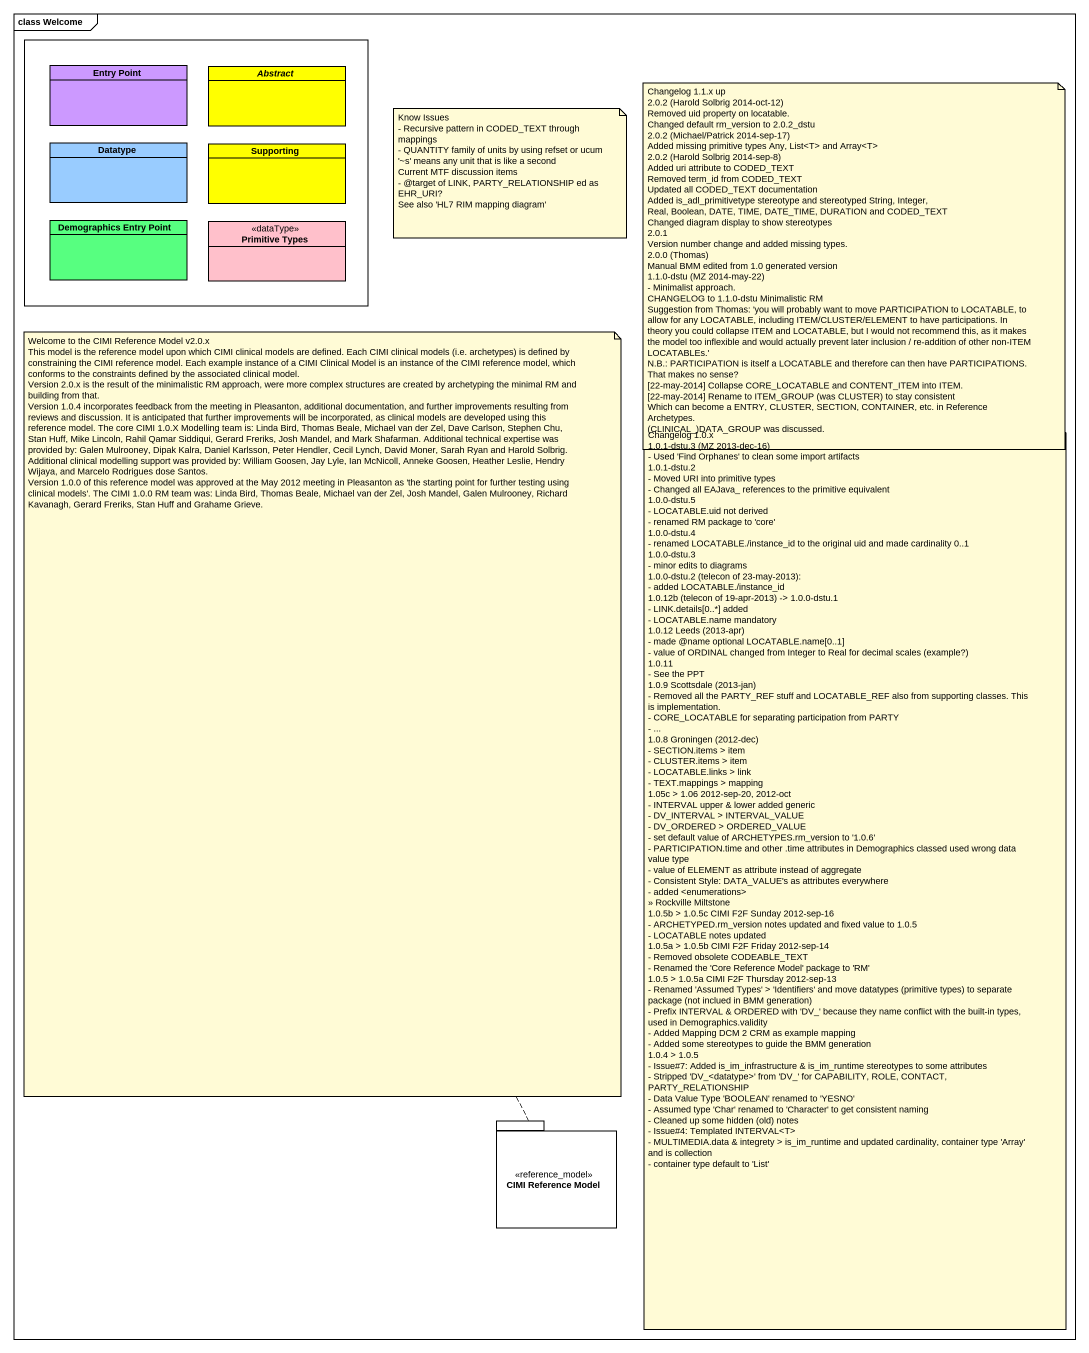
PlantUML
@startuml
mainframe class Welcome
hide circle
hide empty members
rectangle " " as rectangle1 {
  class "Entry Point" as Entry_Point #CC99FF
  abstract class "Abstract" as Abstract_ #FFFF00
  class Datatype #99CCFF
  class Supporting #FFFF00
  class "Demographics Entry Point" as Demographics_Entry_Point #57FF80
  class "Primitive Types" as Primitive_Types <<dataType>> #FFC0CB
}
package "CIMI Reference Model" as CIMI_Reference_Model <<reference_model>> {
}
note as N1
  Changelog 1.1.x up
  2.0.2 (Harold Solbrig 2014-oct-12)
  Removed uid property on locatable.
  Changed default rm_version to 2.0.2_dstu
  2.0.2 (Michael/Patrick 2014-sep-17)
  Added missing primitive types Any, List<T> and Array<T>
  2.0.2 (Harold Solbrig 2014-sep-8)
  Added uri attribute to CODED_TEXT
  Removed term_id from CODED_TEXT
  Updated all CODED_TEXT documentation
  Added is_adl_primitivetype stereotype and stereotyped String, Integer,
  Real, Boolean, DATE, TIME, DATE_TIME, DURATION and CODED_TEXT
  Changed diagram display to show stereotypes
  2.0.1
  Version number change and added missing types.
  2.0.0 (Thomas)
  Manual BMM edited from 1.0 generated version
  1.1.0-dstu (MZ 2014-may-22)
  - Minimalist approach.
  CHANGELOG to 1.1.0-dstu Minimalistic RM
  Suggestion from Thomas: 'you will probably want to move PARTICIPATION to LOCATABLE, to allow for any LOCATABLE, including ITEM/CLUSTER/ELEMENT to have participations. In theory you could collapse ITEM and LOCATABLE, but I would not recommend this, as it makes the model too inflexible and would actually prevent later inclusion / re-addition of other non-ITEM LOCATABLEs.'
  N.B.: PARTICIPATION is itself a LOCATABLE and therefore can then have PARTICIPATIONS. That makes no sense?
  [22-may-2014] Collapse CORE_LOCATABLE and CONTENT_ITEM into ITEM.
  [22-may-2014] Rename to ITEM_GROUP (was CLUSTER) to stay consistent
  Which can become a ENTRY, CLUSTER, SECTION, CONTAINER, etc. in Reference Archetypes.
  (CLINICAL_)DATA_GROUP was discussed.
end note
note as N2
  Know Issues
  - Recursive pattern in CODED_TEXT through mappings
  - QUANTITY family of units by using refset or ucum '~s' means any unit that is like a second
  Current MTF discussion items
  - @target of LINK, PARTY_RELATIONSHIP ed as EHR_URI?
  See also 'HL7 RIM mapping diagram'
end note
note top of CIMI_Reference_Model
  Welcome to the CIMI Reference Model v2.0.x
  This model is the reference model upon which CIMI clinical models are defined. Each CIMI clinical models (i.e. archetypes) is defined by constraining the CIMI reference model. Each example instance of a CIMI Clinical Model is an instance of the CIMI reference model, which conforms to the constraints defined by the associated clinical model.
  Version 2.0.x is the result of the minimalistic RM approach, were more complex structures are created by archetyping the minimal RM and building from that.
  Version 1.0.4 incorporates feedback from the meeting in Pleasanton, additional documentation, and further improvements resulting from reviews and discussion. It is anticipated that further improvements will be incorporated, as clinical models are developed using this reference model. The core CIMI 1.0.X Modelling team is: Linda Bird, Thomas Beale, Michael van der Zel, Dave Carlson, Stephen Chu, Stan Huff, Mike Lincoln, Rahil Qamar Siddiqui, Gerard Freriks, Josh Mandel, and Mark Shafarman. Additional technical expertise was provided by: Galen Mulrooney, Dipak Kalra, Daniel Karlsson, Peter Hendler, Cecil Lynch, David Moner, Sarah Ryan and Harold Solbrig. Additional clinical modelling support was provided by: William Goosen, Jay Lyle, Ian McNicoll, Anneke Goosen, Heather Leslie, Hendry Wijaya, and Marcelo Rodrigues dose Santos.
  Version 1.0.0 of this reference model was approved at the May 2012 meeting in Pleasanton as 'the starting point for further testing using clinical models'. The CIMI 1.0.0 RM team was: Linda Bird, Thomas Beale, Michael van der Zel, Josh Mandel, Galen Mulrooney, Richard Kavanagh, Gerard Freriks, Stan Huff and Grahame Grieve.
end note
note as N4
  Changelog 1.0.x
  1.0.1-dstu.3 (MZ 2013-dec-16)
  - Used 'Find Orphanes' to clean some import artifacts
  1.0.1-dstu.2
  - Moved URI into primitive types
  - Changed all EAJava_ references to the primitive equivalent
  1.0.0-dstu.5
  - LOCATABLE.uid not derived
  - renamed RM package to 'core'
  1.0.0-dstu.4
  - renamed LOCATABLE./instance_id to the original uid and made cardinality 0..1
  1.0.0-dstu.3
  - minor edits to diagrams
  1.0.0-dstu.2 (telecon of 23-may-2013):
  - added LOCATABLE./instance_id
  1.0.12b (telecon of 19-apr-2013) -> 1.0.0-dstu.1
  - LINK.details[0..*] added
  - LOCATABLE.name mandatory
  1.0.12 Leeds (2013-apr)
  - made @name optional LOCATABLE.name[0..1]
  - value of ORDINAL changed from Integer to Real for decimal scales (example?)
  1.0.11
  - See the PPT
  1.0.9 Scottsdale (2013-jan)
  - Removed all the PARTY_REF stuff and LOCATABLE_REF also from supporting classes. This is implementation.
  - CORE_LOCATABLE for separating participation from PARTY
  - ...
  1.0.8 Groningen (2012-dec)
  - SECTION.items > item
  - CLUSTER.items > item
  - LOCATABLE.links > link
  - TEXT.mappings > mapping
  1.05c > 1.06 2012-sep-20, 2012-oct
  - INTERVAL upper & lower added generic
  - DV_INTERVAL > INTERVAL_VALUE
  - DV_ORDERED > ORDERED_VALUE
  - set default value of ARCHETYPES.rm_version to '1.0.6'
  - PARTICIPATION.time and other .time attributes in Demographics classed used wrong data value type
  - value of ELEMENT as attribute instead of aggregate
  - Consistent Style: DATA_VALUE's as attributes everywhere
  - added <enumerations>
  >> Rockville Miltstone
  1.0.5b > 1.0.5c CIMI F2F Sunday 2012-sep-16
  - ARCHETYPED.rm_version notes updated and fixed value to 1.0.5
  - LOCATABLE notes updated
  1.0.5a > 1.0.5b CIMI F2F Friday 2012-sep-14
  - Removed obsolete CODEABLE_TEXT
  - Renamed the 'Core Reference Model' package to 'RM'
  1.0.5 > 1.0.5a CIMI F2F Thursday 2012-sep-13
  - Renamed 'Assumed Types' > 'Identifiers' and move datatypes (primitive types) to separate package (not inclued in BMM generation)
  - Prefix INTERVAL & ORDERED with 'DV_' because they name conflict with the built-in types, used in Demographics.validity
  - Added Mapping DCM 2 CRM as example mapping
  - Added some stereotypes to guide the BMM generation
  1.0.4 > 1.0.5
  - Issue#7: Added is_im_infrastructure & is_im_runtime stereotypes to some attributes
  - Stripped 'DV_<datatype>' from 'DV_' for CAPABILITY, ROLE, CONTACT, PARTY_RELATIONSHIP
  - Data Value Type 'BOOLEAN' renamed to 'YESNO'
  - Assumed type 'Char' renamed to 'Character' to get consistent naming
  - Cleaned up some hidden (old) notes
  - Issue#4: Templated INTERVAL<T>
  - MULTIMEDIA.data & integrety > is_im_runtime and updated cardinality, container type 'Array' and is collection
  - container type default to 'List'
end note
@enduml
